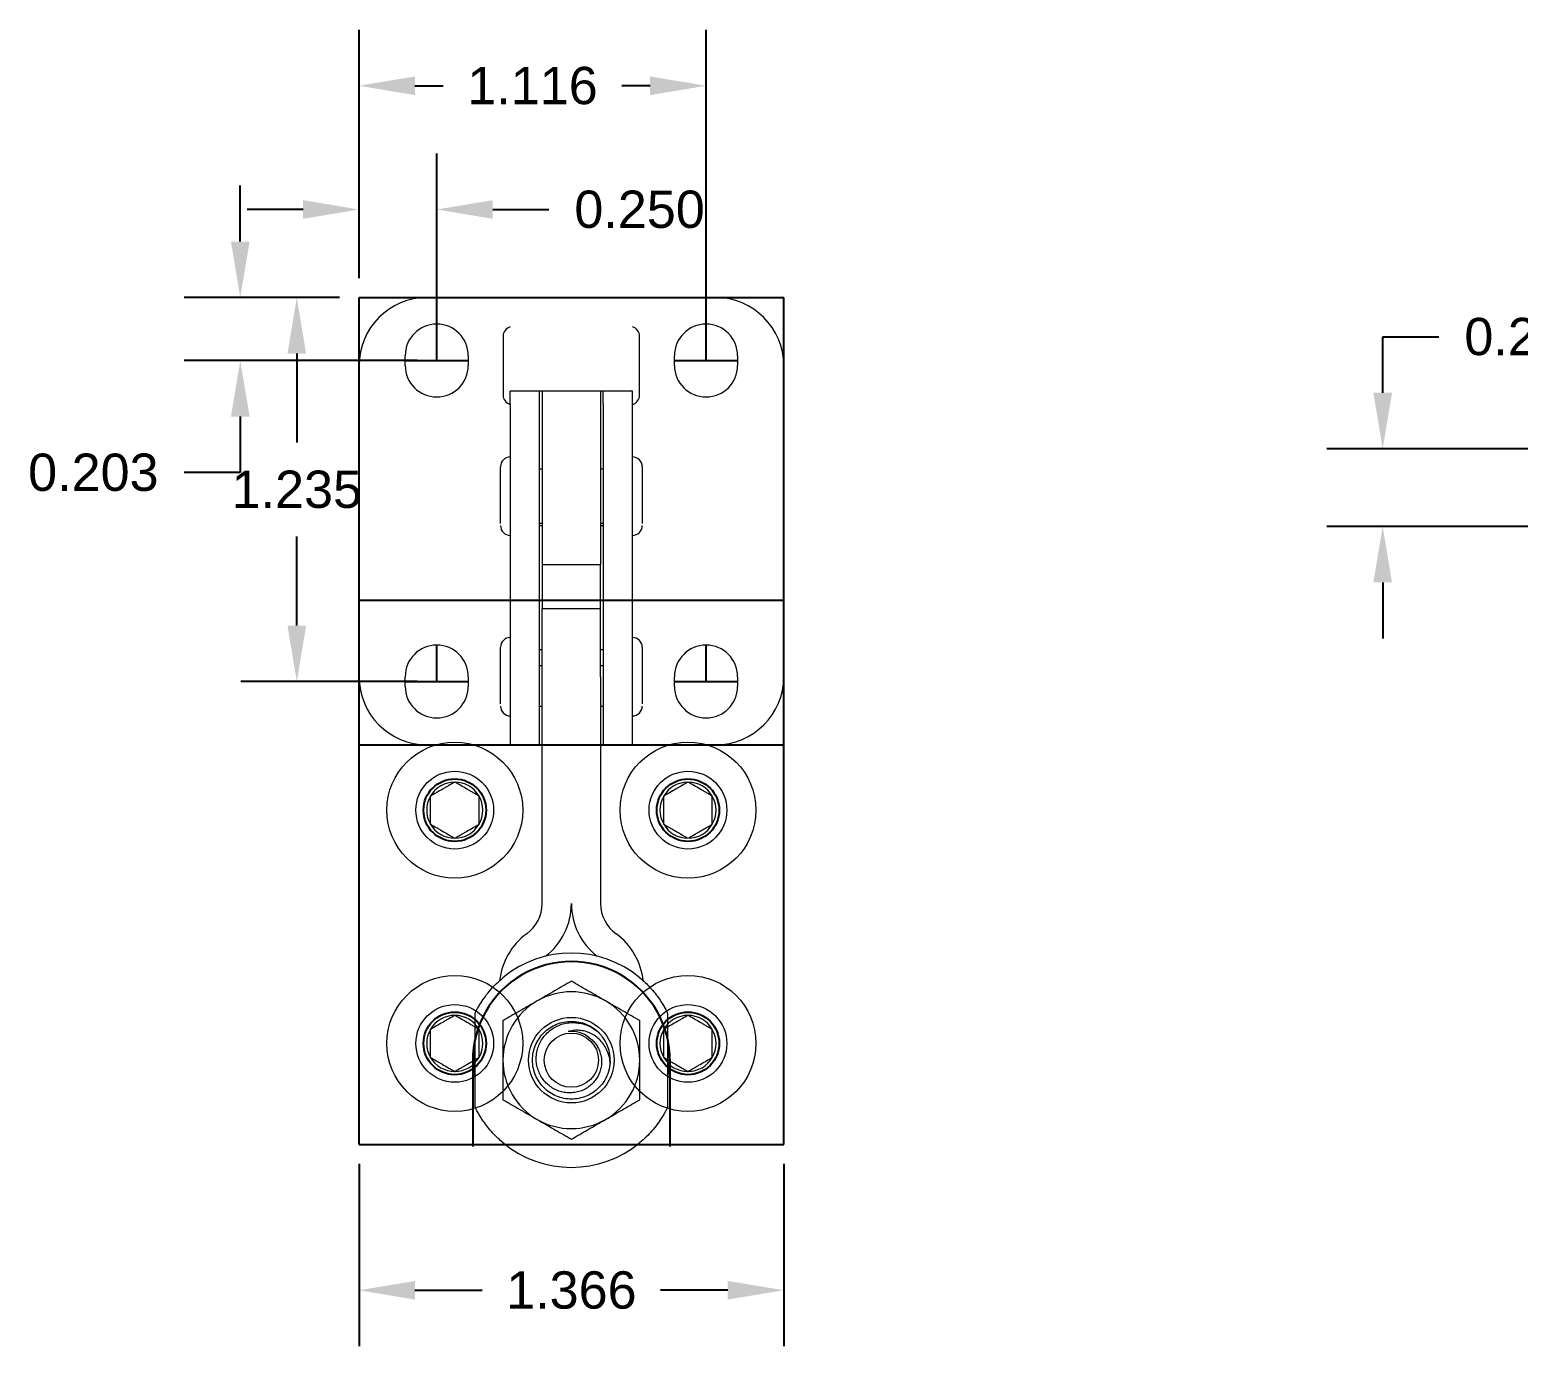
# Model space of a CAD drawing. Header units: inches. Extents: x -1 to 66.5, y -11.9 to 25.2.
# Drawn here: x 41.764 to 46.551, y -5.788 to -1.555 of the extents above; entities that cross this region are included whole.
import ezdxf

# ---------------------------------------------------------------- set-up
doc = ezdxf.new("R2010")
doc.units = ezdxf.units.IN
doc.header["$MEASUREMENT"] = 0
doc.linetypes.add('SLD-Solid', pattern=[0])
for name, color, linetype in [('Clamp', 30, 'Continuous'), ('Fastener', 134, 'Continuous'), ('Panel', 1, 'Continuous'), ('Solenoid', 6, 'Continuous')]:
    doc.layers.add(name, color=color, linetype=linetype)
doc.styles.get("Standard").update_dxf_attribs({"font": 'arial.ttf'})
doc.dimstyles.get("Standard").update_dxf_attribs({"dimtxt": 0.12, "dimasz": 0.18, "dimexe": 0.18, "dimexo": 0.0625, "dimgap": 0.09, "dimtad": 0, "dimtih": 1, "dimtoh": 1, "dimdec": 3, "dimzin": 0, "dimdsep": 46, "dimtxsty": 'Standard', "dimcen": 0.09, "dimadec": 0, "dimazin": 0, "dimtfac": 1, "dimtdec": 3, "dimtofl": 0, "dimtmove": 0, "dimatfit": 3, "dimfxl": 1, "dimtolj": 1, "dimtzin": 0, "dimarcsym": 0})

# ---------------------------------------------------------------- blocks, each defined once
blk = doc.blocks.new('*D76')
at = {"color": 0, "lineweight": -2, "transparency": 16777216}
for p, q in [((46.1151, -2.7221), (46.1151, -2.5421)), ((46.1151, -2.5421), (46.2951, -2.5421)), ((47.0248, -2.9021), (45.9351, -2.9021)), ((47.0248, -3.1521), (45.9351, -3.1521)), ((46.1151, -3.3321), (46.1151, -3.5121))]:
    blk.add_line(p, q, dxfattribs=at)
at = {"color": 0, "transparency": 16777216}
for points in [[(46.0851, -2.7221), (46.1451, -2.7221), (46.1151, -2.9021)], [(46.0851, -3.3321), (46.1451, -3.3321), (46.1151, -3.1521)]]:
    blk.add_solid(points, dxfattribs=at)
at = {"layer": 'Defpoints', "color": 0, "transparency": 16777216}
for p in [(46.1151, -2.9021), (47.0873, -2.9021), (47.0873, -3.1521)]:
    blk.add_point(p, dxfattribs=at)
at = {"color": 0, "transparency": 16777216, "insert": (46.5874, -2.5421), "char_height": 0.12, "attachment_point": 5}
blk.add_mtext('\\A1;0.250', dxfattribs=at)
blk = doc.blocks.new('*D80')
at = {"layer": 'Defpoints', "color": 0, "transparency": 16777216}
for p in [(42.823, -5.1391), (44.189, -5.1391), (44.189, -5.6077)]:
    blk.add_point(p, dxfattribs=at)
at = {"layer": 'Solenoid', "color": 0, "lineweight": -2, "transparency": 16777216}
for p, q in [((42.823, -5.2016), (42.823, -5.7877)), ((44.189, -5.2016), (44.189, -5.7877)), ((43.003, -5.6077), (43.2192, -5.6077)), ((44.009, -5.6077), (43.7928, -5.6077))]:
    blk.add_line(p, q, dxfattribs=at)
at = {"layer": 'Solenoid', "color": 0, "transparency": 16777216}
for points in [[(43.003, -5.5777), (43.003, -5.6377), (42.823, -5.6077)], [(44.009, -5.5777), (44.009, -5.6377), (44.189, -5.6077)]]:
    blk.add_solid(points, dxfattribs=at)
at = {"layer": 'Solenoid', "color": 0, "transparency": 16777216, "insert": (43.506, -5.6077), "char_height": 0.12, "attachment_point": 5}
blk.add_mtext('\\A1;1.366', dxfattribs=at)
blk = doc.blocks.new('*D81')
at = {"layer": 'Defpoints', "color": 0, "transparency": 16777216}
for p in [(42.823, -2.416), (42.4412, -2.6185), (43.073, -2.6185)]:
    blk.add_point(p, dxfattribs=at)
at = {"layer": 'Solenoid', "color": 0, "lineweight": -2, "transparency": 16777216}
for p, q in [((42.4412, -2.236), (42.4412, -2.056)), ((42.7605, -2.416), (42.2612, -2.416)), ((43.0105, -2.6185), (42.2612, -2.6185)), ((42.4412, -2.7985), (42.4412, -2.9785)), ((42.4412, -2.9785), (42.2612, -2.9785))]:
    blk.add_line(p, q, dxfattribs=at)
at = {"layer": 'Solenoid', "color": 0, "transparency": 16777216}
for points in [[(42.4112, -2.236), (42.4712, -2.236), (42.4412, -2.416)], [(42.4112, -2.7985), (42.4712, -2.7985), (42.4412, -2.6185)]]:
    blk.add_solid(points, dxfattribs=at)
at = {"layer": 'Solenoid', "color": 0, "transparency": 16777216, "insert": (41.9687, -2.9785), "char_height": 0.12, "attachment_point": 5}
blk.add_mtext('\\A1;0.203', dxfattribs=at)
blk = doc.blocks.new('*D82')
at = {"layer": 'Defpoints', "color": 0, "transparency": 16777216}
for p in [(43.073, -2.1329), (42.823, -2.416), (43.073, -2.6185)]:
    blk.add_point(p, dxfattribs=at)
at = {"layer": 'Solenoid', "color": 0, "lineweight": -2, "transparency": 16777216}
for p, q in [((42.823, -2.3535), (42.823, -1.9529)), ((43.073, -2.556), (43.073, -1.9529)), ((42.643, -2.1329), (42.463, -2.1329)), ((43.253, -2.1329), (43.433, -2.1329))]:
    blk.add_line(p, q, dxfattribs=at)
at = {"layer": 'Solenoid', "color": 0, "transparency": 16777216}
for points in [[(42.643, -2.1029), (42.643, -2.1629), (42.823, -2.1329)], [(43.253, -2.1029), (43.253, -2.1629), (43.073, -2.1329)]]:
    blk.add_solid(points, dxfattribs=at)
at = {"layer": 'Solenoid', "color": 0, "transparency": 16777216, "insert": (43.7253, -2.1329), "char_height": 0.12, "attachment_point": 5}
blk.add_mtext('\\A1;0.250', dxfattribs=at)
blk = doc.blocks.new('*D83')
at = {"layer": 'Defpoints', "color": 0, "transparency": 16777216}
for p in [(43.939, -1.7351), (42.823, -2.416), (43.939, -2.6185)]:
    blk.add_point(p, dxfattribs=at)
at = {"layer": 'Solenoid', "color": 0, "lineweight": -2, "transparency": 16777216}
for p, q in [((42.823, -2.3535), (42.823, -1.5551)), ((43.939, -2.556), (43.939, -1.5551)), ((43.003, -1.7351), (43.0942, -1.7351)), ((43.759, -1.7351), (43.6678, -1.7351))]:
    blk.add_line(p, q, dxfattribs=at)
at = {"layer": 'Solenoid', "color": 0, "transparency": 16777216}
for points in [[(43.003, -1.7051), (43.003, -1.7651), (42.823, -1.7351)], [(43.759, -1.7051), (43.759, -1.7651), (43.939, -1.7351)]]:
    blk.add_solid(points, dxfattribs=at)
at = {"layer": 'Solenoid', "color": 0, "transparency": 16777216, "insert": (43.381, -1.7351), "char_height": 0.12, "attachment_point": 5}
blk.add_mtext('\\A1;1.116', dxfattribs=at)
blk = doc.blocks.new('*D84')
at = {"layer": 'Defpoints', "color": 0, "transparency": 16777216}
for p in [(42.823, -2.416), (42.623, -3.6505), (43.073, -3.6505)]:
    blk.add_point(p, dxfattribs=at)
at = {"layer": 'Solenoid', "color": 0, "lineweight": -2, "transparency": 16777216}
for p, q in [((42.7605, -2.416), (42.443, -2.416)), ((42.623, -2.596), (42.623, -2.8819)), ((42.623, -3.4705), (42.623, -3.1845)), ((43.0105, -3.6505), (42.443, -3.6505))]:
    blk.add_line(p, q, dxfattribs=at)
at = {"layer": 'Solenoid', "color": 0, "transparency": 16777216}
for points in [[(42.593, -2.596), (42.653, -2.596), (42.623, -2.416)], [(42.593, -3.4705), (42.653, -3.4705), (42.623, -3.6505)]]:
    blk.add_solid(points, dxfattribs=at)
at = {"layer": 'Solenoid', "color": 0, "transparency": 16777216, "insert": (42.623, -3.0332), "char_height": 0.12, "attachment_point": 5}
blk.add_mtext('\\A1;1.235', dxfattribs=at)

msp = doc.modelspace()

# ---------------------------------------------------------------- linework, layer by layer
at = {"layer": 'Clamp', "linetype": 'Continuous', "lineweight": 0}
for p, q in [((43.287, -2.416), (43.042, -2.416)), ((43.287, -2.416), (43.3095, -2.416)), ((43.7025, -2.416), (43.725, -2.416)), ((43.97, -2.416), (43.725, -2.416)), ((42.9715, -2.634), (42.9715, -2.603)), ((43.1745, -2.603), (43.1745, -2.634)), ((43.8375, -2.634), (43.8375, -2.603)), ((44.0405, -2.603), (44.0405, -2.634)), ((42.823, -2.635), (42.823, -3.635)), ((44.189, -3.635), (44.189, -2.635)), ((43.7025, -2.7169), (43.3095, -2.7169)), ((43.3095, -2.7566), (43.3095, -2.7169)), ((43.4035, -2.7566), (43.4035, -2.7169)), ((43.412, -2.7169), (43.412, -2.9356)), ((43.6, -2.7169), (43.6, -2.9356)), ((43.6085, -2.7566), (43.6085, -2.7169)), ((43.7025, -2.7566), (43.7025, -2.7169)), ((43.3095, -2.7566), (43.3095, -3.6024)), ((43.4035, -3.6024), (43.4035, -2.7566)), ((43.6085, -2.7566), (43.6085, -3.6024)), ((43.7025, -3.6024), (43.7025, -2.7566)), ((43.4035, -2.9669), (43.412, -2.9669)), ((43.412, -2.9356), (43.412, -3.2746)), ((43.6, -2.9356), (43.6, -3.2746)), ((43.6, -2.9669), (43.6085, -2.9669)), ((43.412, -3.1424), (43.4035, -3.1424)), ((43.4035, -3.1491), (43.412, -3.1491)), ((43.6085, -3.1424), (43.6, -3.1424)), ((43.6, -3.1491), (43.6085, -3.1491)), ((43.412, -3.2746), (43.6, -3.2746)), ((43.412, -3.2746), (43.412, -3.3327)), ((43.6, -3.3327), (43.6, -3.2746)), ((43.412, -3.3327), (43.412, -3.416)), ((43.6, -3.416), (43.6, -3.3327)), ((43.412, -3.416), (43.6, -3.416)), ((43.412, -3.635), (43.412, -3.416)), ((43.6, -3.635), (43.6, -3.416)), ((43.4035, -3.5472), (43.412, -3.5472)), ((43.6, -3.5472), (43.6085, -3.5472)), ((42.9715, -3.666), (42.9715, -3.635)), ((43.1745, -3.635), (43.1745, -3.666)), ((43.3095, -3.6024), (43.3095, -3.855)), ((43.412, -3.5999), (43.4035, -3.5999)), ((43.4035, -3.855), (43.4035, -3.6024)), ((43.412, -4.3645), (43.412, -3.635)), ((43.6085, -3.5999), (43.6, -3.5999)), ((43.6, -3.635), (43.6, -4.3645)), ((43.6085, -3.6024), (43.6085, -3.855)), ((43.7025, -3.855), (43.7025, -3.6024)), ((43.8375, -3.666), (43.8375, -3.635)), ((44.0405, -3.635), (44.0405, -3.666)), ((43.4035, -3.7295), (43.412, -3.7295)), ((43.6, -3.7295), (43.6085, -3.7295)), ((43.287, -3.854), (43.042, -3.854)), ((43.3095, -3.854), (43.287, -3.854)), ((43.3095, -3.855), (43.4035, -3.855)), ((43.412, -3.854), (43.4035, -3.854)), ((43.6085, -3.854), (43.6, -3.854)), ((43.6085, -3.855), (43.7025, -3.855)), ((43.725, -3.854), (43.7025, -3.854)), ((43.97, -3.854), (43.725, -3.854)), ((43.196, -4.7178), (43.196, -5.0183)), ((43.816, -5.0183), (43.816, -4.7178)), ((43.6307, -4.8714), (43.6298, -4.88)), ((43.5969, -4.9534), (43.5985, -4.9521)), ((43.4675, -4.9864), (43.4671, -4.9868)), ((43.5449, -4.9868), (43.5445, -4.9864))]:
    msp.add_line(p, q, dxfattribs=at)
at = {"layer": 'Clamp'}
for p, q in [((43.189, -4.8652), (43.189, -5.145)), ((43.823, -4.8652), (43.823, -5.145))]:
    msp.add_line(p, q, dxfattribs=at)
at = {"layer": 'Clamp', "linetype": 'Continuous', "lineweight": 0, "flags": 128}
msp.add_lwpolyline([(43.6309, -4.8739), (43.6298, -4.885), (43.6296, -4.8866)], dxfattribs=at)
at = {"layer": 'Clamp', "linetype": 'Continuous', "lineweight": 0}
for radius in [0.1375, 0.0871, 0.0871]:
    msp.add_circle((43.506, -4.868), radius, dxfattribs=at)
for centre, radius, start, end in [((43.042, -2.635), 0.219, 90, 180), ((43.97, -2.635), 0.219, 0, 90), ((43.073, -2.603), 0.1015, 0, 180), ((43.318, -2.5405), 0.0315, 105.6568, 180), ((43.694, -2.5405), 0.0315, 0, 74.3432), ((43.939, -2.603), 0.1015, 0, 180), ((43.073, -2.634), 0.1015, 180, 0), ((43.939, -2.634), 0.1015, 180, 0), ((43.318, -2.7295), 0.0315, 180, 254.3432), ((43.694, -2.7295), 0.0315, 285.6568, 0), ((43.3095, -2.9601), 0.0315, 90, 180), ((43.7025, -2.9601), 0.0315, 0, 90), ((43.3095, -3.1491), 0.0315, 180, 270), ((43.7025, -3.1491), 0.0315, 270, 0), ((43.073, -3.635), 0.1015, 0, 180), ((43.3095, -3.5405), 0.0315, 90, 180), ((43.7025, -3.5405), 0.0315, 0, 90), ((43.939, -3.635), 0.1015, 0, 180), ((43.042, -3.635), 0.219, 180, 270), ((43.97, -3.635), 0.219, 270, 0), ((43.073, -3.666), 0.1015, 180, 0), ((43.939, -3.666), 0.1015, 180, 0), ((43.3095, -3.7295), 0.0315, 180, 270), ((43.7025, -3.7295), 0.0315, 270, 0), ((43.292, -4.3645), 0.12, 305.9321, 0), ((43.292, -4.3645), 0.214, 307.7843, 0), ((43.72, -4.3645), 0.214, 180, 232.2157), ((43.72, -4.3645), 0.12, 180, 234.0679), ((43.488, -4.635), 0.214, 125.9321, 173.9571), ((43.524, -4.635), 0.214, 6.0627, 54.0679), ((43.506, -4.868), 0.3445, 50.3104, 129.6896), ((43.506, -4.868), 0.22, 120, 180), ((43.506, -4.868), 0.22, 60, 120), ((43.506, -4.868), 0.22, 0, 60), ((43.506, -4.868), 0.0925, 51.4009, 96.4519), ((43.506, -4.868), 0.125, 357.3271, 42.7445), ((43.506, -4.868), 0.315, 169.7778, 180), ((43.506, -4.868), 0.315, 349.7778, 10.2222), ((43.506, -4.868), 0.315, 180, 190.2222), ((43.506, -4.868), 0.22, 180, 240), ((43.506, -4.868), 0.22, 300, 0), ((43.506, -4.868), 0.22, 240, 300), ((43.506, -4.868), 0.3445, 230.3104, 309.6896)]:
    msp.add_arc(centre, radius, start, end, dxfattribs=at)
at = {"layer": 'Clamp'}
msp.add_arc((43.506, -4.868), 0.317, 359.4871, 180.5129, dxfattribs=at)
at = {"layer": 'Clamp', "linetype": 'Continuous', "lineweight": 0}
for points, knots in [([(43.2865, -2.5405), (43.2865, -2.5405), (43.2865, -2.5828), (43.2865, -2.6871), (43.2865, -2.7295), (43.2865, -2.7295)], [0, 0, 0, 0, 0.5, 0.5, 1, 1, 1, 1]), ([(43.7255, -2.7295), (43.7255, -2.7295), (43.7255, -2.6871), (43.7255, -2.5828), (43.7255, -2.5405), (43.7255, -2.5405)], [0, 0, 0, 0, 0.5, 0.5, 1, 1, 1, 1]), ([(43.278, -3.1424), (43.278, -3.1342), (43.278, -3.1192), (43.278, -3.0806), (43.278, -3.0582), (43.278, -3.015), (43.278, -2.9956), (43.278, -2.9677), (43.278, -2.9601), (43.278, -2.9601)], [0, 0, 0, 0, 0.25, 0.25, 0.5, 0.5, 0.75, 0.75, 1, 1, 1, 1]), ([(43.734, -2.9601), (43.734, -2.9601), (43.734, -2.9677), (43.734, -2.9956), (43.734, -3.015), (43.734, -3.0582), (43.734, -3.0806), (43.734, -3.1192), (43.734, -3.1342), (43.734, -3.1424)], [0, 0, 0, 0, 0.25, 0.25, 0.5, 0.5, 0.75, 0.75, 1, 1, 1, 1]), ([(43.278, -3.7227), (43.278, -3.7146), (43.278, -3.6995), (43.278, -3.6609), (43.278, -3.6385), (43.278, -3.5954), (43.278, -3.5759), (43.278, -3.548), (43.278, -3.5404), (43.278, -3.5405)], [0, 0, 0, 0, 0.25, 0.25, 0.5, 0.5, 0.75, 0.75, 1, 1, 1, 1]), ([(43.734, -3.5405), (43.734, -3.5404), (43.734, -3.548), (43.734, -3.5759), (43.734, -3.5954), (43.734, -3.6385), (43.734, -3.6609), (43.734, -3.6995), (43.734, -3.7146), (43.734, -3.7227)], [0, 0, 0, 0, 0.25, 0.25, 0.5, 0.5, 0.75, 0.75, 1, 1, 1, 1]), ([(43.196, -4.7178), (43.1963, -4.7173), (43.1968, -4.716), (43.2012, -4.7073), (43.2073, -4.6963), (43.2162, -4.6815), (43.2289, -4.6628), (43.2461, -4.6414), (43.2652, -4.6211), (43.2791, -4.609), (43.286, -4.6029)], [0, 0, 0, 0, 0.080226, 0.185456, 0.279715, 0.374206, 0.537738, 0.701359, 0.85078, 1, 1, 1, 1]), ([(43.506, -4.614), (43.4971, -4.6191), (43.4793, -4.6294), (43.452, -4.6452), (43.4242, -4.6612), (43.4054, -4.6721), (43.396, -4.6775)], [0, 0, 0, 0, 0.247269, 0.495363, 0.746874, 1, 1, 1, 1]), ([(43.616, -4.6775), (43.6134, -4.676), (43.6022, -4.6696), (43.5825, -4.6582), (43.5568, -4.6434), (43.5313, -4.6286), (43.5144, -4.6189), (43.506, -4.614)], [0, 0, 0, 0, 0.070035, 0.299797, 0.530821, 0.76502, 1, 1, 1, 1]), ([(43.726, -4.6029), (43.7318, -4.6079), (43.7433, -4.6179), (43.7598, -4.6347), (43.7754, -4.6529), (43.7884, -4.6704), (43.7985, -4.6858), (43.8065, -4.6994), (43.8125, -4.7106), (43.8156, -4.717), (43.8159, -4.7176), (43.816, -4.7178)], [0, 0, 0, 0, 0.123246, 0.246594, 0.389151, 0.531727, 0.636222, 0.740584, 0.860336, 0.947571, 1, 1, 1, 1]), ([(43.396, -4.6775), (43.3934, -4.679), (43.3822, -4.6855), (43.3625, -4.6968), (43.3368, -4.7117), (43.3113, -4.7264), (43.2944, -4.7361), (43.286, -4.741)], [0, 0, 0, 0, 0.070035, 0.299797, 0.530821, 0.76502, 1, 1, 1, 1]), ([(43.726, -4.741), (43.7171, -4.7359), (43.6993, -4.7256), (43.672, -4.7099), (43.6442, -4.6938), (43.6254, -4.6829), (43.616, -4.6775)], [0, 0, 0, 0, 0.247269, 0.495363, 0.746874, 1, 1, 1, 1]), ([(43.286, -4.741), (43.286, -4.7495), (43.286, -4.7743), (43.286, -4.8082), (43.286, -4.8422), (43.286, -4.8594), (43.286, -4.868)], [0, 0, 0, 0, 0.20488, 0.599678, 0.799417, 1, 1, 1, 1]), ([(43.6309, -4.8739), (43.6296, -4.8842), (43.6272, -4.9046), (43.6143, -4.9328), (43.5968, -4.9555), (43.576, -4.9726), (43.5539, -4.9844), (43.5302, -4.9915), (43.506, -4.9938), (43.4818, -4.9915), (43.4581, -4.9844), (43.436, -4.9726), (43.4168, -4.9567), (43.4014, -4.9378), (43.3899, -4.9164), (43.3827, -4.8929), (43.3802, -4.868), (43.3827, -4.8432), (43.3899, -4.8197), (43.4014, -4.7983), (43.4168, -4.7793), (43.436, -4.7635), (43.4581, -4.7517), (43.4818, -4.7446), (43.506, -4.7423), (43.5302, -4.7446), (43.554, -4.7516), (43.5758, -4.7637), (43.5901, -4.7742), (43.5958, -4.7812), (43.5963, -4.7818)], [0, 0, 0, 0, 0.0456705, 0.0897071, 0.1340027, 0.1704346, 0.2071119, 0.2433015, 0.2783272, 0.3133528, 0.3495425, 0.3862198, 0.4226516, 0.4581338, 0.4928334, 0.5287051, 0.5653002, 0.6018953, 0.6377671, 0.6724667, 0.7079488, 0.7443807, 0.781058, 0.8172476, 0.8522733, 0.8872989, 0.9234886, 0.9601659, 0.9965977, 1, 1, 1, 1]), ([(43.5637, -4.7957), (43.5677, -4.7989), (43.5759, -4.8052), (43.5857, -4.8172), (43.5937, -4.8306), (43.5994, -4.8452), (43.6028, -4.8609), (43.6035, -4.8772), (43.6015, -4.8935), (43.5968, -4.9091), (43.5894, -4.9239), (43.5798, -4.9373), (43.5678, -4.9493), (43.554, -4.9592), (43.5384, -4.9667), (43.5218, -4.9715), (43.5046, -4.9735), (43.4872, -4.9726), (43.4699, -4.9689), (43.4533, -4.9623), (43.4378, -4.9529), (43.4241, -4.9411), (43.4124, -4.9269), (43.4034, -4.9111), (43.3968, -4.8938), (43.3932, -4.8755), (43.3926, -4.8566), (43.3953, -4.8377), (43.4011, -4.8194), (43.4098, -4.8025), (43.4214, -4.787), (43.4353, -4.7735), (43.4516, -4.7622), (43.4697, -4.7538), (43.4891, -4.7485), (43.5089, -4.7466), (43.529, -4.748), (43.5487, -4.7526), (43.5678, -4.7605), (43.5844, -4.7708), (43.5937, -4.7794), (43.5978, -4.7832)], [0, 0, 0, 0, 0.021792, 0.044215, 0.066002, 0.088361, 0.111233, 0.134758, 0.1578, 0.181511, 0.204552, 0.228215, 0.252123, 0.276703, 0.300997, 0.325995, 0.350289, 0.375255, 0.400209, 0.425851, 0.451396, 0.477682, 0.503227, 0.529497, 0.555503, 0.582217, 0.609014, 0.636588, 0.663385, 0.690953, 0.718019, 0.745813, 0.773861, 0.802723, 0.830771, 0.859632, 0.887765, 0.916647, 0.945947, 0.976097, 1, 1, 1, 1]), ([(43.6309, -4.8739), (43.6298, -4.8671), (43.6276, -4.8533), (43.6199, -4.8338), (43.6092, -4.8156), (43.5958, -4.7999), (43.5797, -4.7874), (43.5628, -4.7788), (43.545, -4.7735), (43.5281, -4.7715), (43.5113, -4.7721), (43.5009, -4.7748), (43.4956, -4.7761)], [0, 0, 0, 0, 0.107925, 0.218981, 0.326905, 0.43817, 0.540023, 0.645604, 0.736847, 0.830738, 0.914289, 1, 1, 1, 1]), ([(43.726, -4.868), (43.726, -4.8511), (43.726, -4.8169), (43.726, -4.7746), (43.726, -4.7495), (43.726, -4.741)], [0, 0, 0, 0, 0.394523, 0.795077, 1, 1, 1, 1]), ([(43.286, -4.868), (43.286, -4.8778), (43.286, -4.9041), (43.286, -4.9468), (43.286, -4.9789), (43.286, -4.995)], [0, 0, 0, 0, 0.227076, 0.611316, 1, 1, 1, 1]), ([(43.726, -4.995), (43.726, -4.9791), (43.726, -4.9469), (43.726, -4.9042), (43.726, -4.8778), (43.726, -4.868)], [0, 0, 0, 0, 0.3845964, 0.7729234, 1, 1, 1, 1]), ([(43.286, -5.1331), (43.2803, -5.1282), (43.2688, -5.1183), (43.2523, -5.1015), (43.2366, -5.0832), (43.2237, -5.0658), (43.2136, -5.0503), (43.207, -5.0392), (43.2023, -5.0307), (43.1988, -5.024), (43.1964, -5.0191), (43.1961, -5.0185), (43.196, -5.0183)], [0, 0, 0, 0, 0.121921, 0.24654, 0.387625, 0.531601, 0.635216, 0.740398, 0.799933, 0.860369, 0.947583, 1, 1, 1, 1]), ([(43.286, -4.995), (43.2949, -5.0002), (43.3127, -5.0104), (43.34, -5.0262), (43.3678, -5.0423), (43.3866, -5.0531), (43.396, -5.0586)], [0, 0, 0, 0, 0.247269, 0.495363, 0.746874, 1, 1, 1, 1]), ([(43.616, -5.0586), (43.6186, -5.057), (43.6298, -5.0506), (43.6495, -5.0392), (43.6752, -5.0244), (43.7007, -5.0096), (43.7176, -4.9999), (43.726, -4.995)], [0, 0, 0, 0, 0.070035, 0.299797, 0.530821, 0.76502, 1, 1, 1, 1]), ([(43.816, -5.0183), (43.8158, -5.0188), (43.8154, -5.0196), (43.813, -5.0243), (43.8098, -5.0305), (43.8047, -5.0398), (43.7959, -5.0544), (43.7832, -5.0732), (43.7661, -5.0945), (43.747, -5.1149), (43.7331, -5.127), (43.726, -5.1331)], [0, 0, 0, 0, 0.0802019, 0.1322421, 0.1857291, 0.2789298, 0.3744088, 0.5356536, 0.7014444, 0.848623, 1, 1, 1, 1]), ([(43.396, -5.0586), (43.3986, -5.0601), (43.4098, -5.0665), (43.4295, -5.0779), (43.4552, -5.0927), (43.4807, -5.1075), (43.4976, -5.1172), (43.506, -5.1221)], [0, 0, 0, 0, 0.070035, 0.299797, 0.530821, 0.76502, 1, 1, 1, 1]), ([(43.506, -5.1221), (43.5149, -5.1169), (43.5327, -5.1067), (43.56, -5.0909), (43.5878, -5.0748), (43.6066, -5.064), (43.616, -5.0586)], [0, 0, 0, 0, 0.247269, 0.495363, 0.746874, 1, 1, 1, 1])]:
    msp.add_open_spline(points, degree=3, knots=knots, dxfattribs=at)
at = {"layer": 'Fastener', "color": 5}
for p, q in [((42.823, -5.1391), (42.823, -3.389)), ((44.189, -5.1391), (44.189, -3.389))]:
    msp.add_line(p, q, dxfattribs=at)
at = {"layer": 'Fastener', "linetype": 'SLD-Solid', "lineweight": 15}
for centre, radius in [((43.131, -4.0641), 0.2185), ((43.881, -4.0641), 0.2185), ((43.131, -4.0641), 0.125), ((43.881, -4.0641), 0.125), ((43.131, -4.8141), 0.2185), ((43.881, -4.8141), 0.2185), ((43.131, -4.8141), 0.125), ((43.881, -4.8141), 0.125)]:
    msp.add_circle(centre, radius, dxfattribs=at)
for centre, start, end in [((43.131, -4.0641), 150, 210), ((43.131, -4.0641), 90, 150), ((43.131, -4.0641), 30, 90), ((43.131, -4.0641), 330, 30), ((43.881, -4.0641), 150, 210), ((43.881, -4.0641), 90, 150), ((43.881, -4.0641), 30, 90), ((43.881, -4.0641), 330, 30), ((43.131, -4.0641), 210, 270), ((43.131, -4.0641), 270, 330), ((43.881, -4.0641), 210, 270), ((43.881, -4.0641), 270, 330), ((43.131, -4.8141), 90, 150), ((43.131, -4.8141), 30, 90), ((43.881, -4.8141), 90, 150), ((43.881, -4.8141), 30, 90), ((43.131, -4.8141), 150, 210), ((43.131, -4.8141), 330, 30), ((43.881, -4.8141), 150, 210), ((43.881, -4.8141), 330, 30), ((43.131, -4.8141), 210, 270), ((43.131, -4.8141), 270, 330), ((43.881, -4.8141), 210, 270), ((43.881, -4.8141), 270, 330)]:
    msp.add_arc(centre, 0.0902, start, end, dxfattribs=at)
for points, knots in [([(43.131, -3.9739), (43.1249, -3.9774), (43.1187, -3.981), (43.109, -3.9866), (43.1057, -3.9885), (43.099, -3.9924), (43.0955, -3.9944), (43.0853, -4.0003), (43.0786, -4.0042), (43.0653, -4.0118), (43.059, -4.0154), (43.0529, -4.019)], [0, 0, 0, 0, 0.25, 0.25, 0.375, 0.375, 0.5, 0.5, 0.75, 0.75, 1, 1, 1, 1]), ([(43.0529, -4.1092), (43.0529, -4.1022), (43.0529, -4.0948), (43.0529, -4.0798), (43.0529, -4.072), (43.0529, -4.0561), (43.0529, -4.0484), (43.0529, -4.0333), (43.0529, -4.026), (43.0529, -4.019)], [0, 0, 0, 0, 0.25, 0.25, 0.5, 0.5, 0.75, 0.75, 1, 1, 1, 1]), ([(43.2091, -4.019), (43.203, -4.0155), (43.1968, -4.0119), (43.1871, -4.0063), (43.1838, -4.0044), (43.1771, -4.0005), (43.1736, -3.9985), (43.1634, -3.9926), (43.1567, -3.9887), (43.1435, -3.9811), (43.1371, -3.9774), (43.131, -3.9739)], [0, 0, 0, 0, 0.25, 0.25, 0.375, 0.375, 0.5, 0.5, 0.75, 0.75, 1, 1, 1, 1]), ([(43.2091, -4.1092), (43.2091, -4.1022), (43.2091, -4.0948), (43.2091, -4.0798), (43.2091, -4.072), (43.2091, -4.0561), (43.2091, -4.0484), (43.2091, -4.0333), (43.2091, -4.026), (43.2091, -4.019)], [0, 0, 0, 0, 0.25, 0.25, 0.5, 0.5, 0.75, 0.75, 1, 1, 1, 1]), ([(43.881, -3.9739), (43.8749, -3.9774), (43.8687, -3.981), (43.859, -3.9866), (43.8557, -3.9885), (43.849, -3.9924), (43.8455, -3.9944), (43.8353, -4.0003), (43.8286, -4.0042), (43.8153, -4.0118), (43.809, -4.0154), (43.8029, -4.019)], [0, 0, 0, 0, 0.25, 0.25, 0.375, 0.375, 0.5, 0.5, 0.75, 0.75, 1, 1, 1, 1]), ([(43.8029, -4.1092), (43.8029, -4.1022), (43.8029, -4.0948), (43.8029, -4.0798), (43.8029, -4.072), (43.8029, -4.0561), (43.8029, -4.0484), (43.8029, -4.0333), (43.8029, -4.026), (43.8029, -4.019)], [0, 0, 0, 0, 0.25, 0.25, 0.5, 0.5, 0.75, 0.75, 1, 1, 1, 1]), ([(43.9591, -4.019), (43.953, -4.0155), (43.9468, -4.0119), (43.9371, -4.0063), (43.9338, -4.0044), (43.9271, -4.0005), (43.9236, -3.9985), (43.9134, -3.9926), (43.9067, -3.9887), (43.8935, -3.9811), (43.8871, -3.9774), (43.881, -3.9739)], [0, 0, 0, 0, 0.25, 0.25, 0.375, 0.375, 0.5, 0.5, 0.75, 0.75, 1, 1, 1, 1]), ([(43.9591, -4.1092), (43.9591, -4.1022), (43.9591, -4.0948), (43.9591, -4.0798), (43.9591, -4.072), (43.9591, -4.0561), (43.9591, -4.0484), (43.9591, -4.0333), (43.9591, -4.026), (43.9591, -4.019)], [0, 0, 0, 0, 0.25, 0.25, 0.5, 0.5, 0.75, 0.75, 1, 1, 1, 1]), ([(43.0529, -4.1092), (43.059, -4.1127), (43.0652, -4.1163), (43.0749, -4.1219), (43.0782, -4.1238), (43.0849, -4.1277), (43.0884, -4.1297), (43.0986, -4.1356), (43.1053, -4.1395), (43.1185, -4.1471), (43.1249, -4.1508), (43.131, -4.1543)], [0, 0, 0, 0, 0.25, 0.25, 0.375, 0.375, 0.5, 0.5, 0.75, 0.75, 1, 1, 1, 1]), ([(43.131, -4.1543), (43.1371, -4.1508), (43.1433, -4.1472), (43.153, -4.1416), (43.1563, -4.1397), (43.1631, -4.1358), (43.1665, -4.1338), (43.1767, -4.1279), (43.1834, -4.124), (43.1967, -4.1164), (43.203, -4.1127), (43.2091, -4.1092)], [0, 0, 0, 0, 0.25, 0.25, 0.375, 0.375, 0.5, 0.5, 0.75, 0.75, 1, 1, 1, 1]), ([(43.8029, -4.1092), (43.809, -4.1127), (43.8152, -4.1163), (43.8249, -4.1219), (43.8282, -4.1238), (43.8349, -4.1277), (43.8384, -4.1297), (43.8486, -4.1356), (43.8553, -4.1395), (43.8685, -4.1471), (43.8749, -4.1508), (43.881, -4.1543)], [0, 0, 0, 0, 0.25, 0.25, 0.375, 0.375, 0.5, 0.5, 0.75, 0.75, 1, 1, 1, 1]), ([(43.881, -4.1543), (43.8871, -4.1508), (43.8933, -4.1472), (43.903, -4.1416), (43.9063, -4.1397), (43.9131, -4.1358), (43.9165, -4.1338), (43.9267, -4.1279), (43.9334, -4.124), (43.9467, -4.1164), (43.953, -4.1127), (43.9591, -4.1092)], [0, 0, 0, 0, 0.25, 0.25, 0.375, 0.375, 0.5, 0.5, 0.75, 0.75, 1, 1, 1, 1]), ([(43.131, -4.7239), (43.1249, -4.7274), (43.1187, -4.731), (43.109, -4.7366), (43.1057, -4.7385), (43.099, -4.7424), (43.0955, -4.7444), (43.0853, -4.7503), (43.0786, -4.7542), (43.0653, -4.7618), (43.059, -4.7654), (43.0529, -4.769)], [0, 0, 0, 0, 0.25, 0.25, 0.375, 0.375, 0.5, 0.5, 0.75, 0.75, 1, 1, 1, 1]), ([(43.2091, -4.769), (43.203, -4.7655), (43.1968, -4.7619), (43.1871, -4.7563), (43.1838, -4.7544), (43.1771, -4.7505), (43.1736, -4.7485), (43.1634, -4.7426), (43.1567, -4.7387), (43.1435, -4.7311), (43.1371, -4.7274), (43.131, -4.7239)], [0, 0, 0, 0, 0.25, 0.25, 0.375, 0.375, 0.5, 0.5, 0.75, 0.75, 1, 1, 1, 1]), ([(43.881, -4.7239), (43.8749, -4.7274), (43.8687, -4.731), (43.859, -4.7366), (43.8557, -4.7385), (43.849, -4.7424), (43.8455, -4.7444), (43.8353, -4.7503), (43.8286, -4.7542), (43.8153, -4.7618), (43.809, -4.7654), (43.8029, -4.769)], [0, 0, 0, 0, 0.25, 0.25, 0.375, 0.375, 0.5, 0.5, 0.75, 0.75, 1, 1, 1, 1]), ([(43.9591, -4.769), (43.953, -4.7655), (43.9468, -4.7619), (43.9371, -4.7563), (43.9338, -4.7544), (43.9271, -4.7505), (43.9236, -4.7485), (43.9134, -4.7426), (43.9067, -4.7387), (43.8935, -4.7311), (43.8871, -4.7274), (43.881, -4.7239)], [0, 0, 0, 0, 0.25, 0.25, 0.375, 0.375, 0.5, 0.5, 0.75, 0.75, 1, 1, 1, 1]), ([(43.0529, -4.8592), (43.0529, -4.8522), (43.0529, -4.8448), (43.0529, -4.8298), (43.0529, -4.822), (43.0529, -4.8061), (43.0529, -4.7984), (43.0529, -4.7833), (43.0529, -4.776), (43.0529, -4.769)], [0, 0, 0, 0, 0.25, 0.25, 0.5, 0.5, 0.75, 0.75, 1, 1, 1, 1]), ([(43.2091, -4.8592), (43.2091, -4.8522), (43.2091, -4.8448), (43.2091, -4.8298), (43.2091, -4.822), (43.2091, -4.8061), (43.2091, -4.7984), (43.2091, -4.7833), (43.2091, -4.776), (43.2091, -4.769)], [0, 0, 0, 0, 0.25, 0.25, 0.5, 0.5, 0.75, 0.75, 1, 1, 1, 1]), ([(43.8029, -4.8592), (43.8029, -4.8522), (43.8029, -4.8448), (43.8029, -4.8298), (43.8029, -4.822), (43.8029, -4.8061), (43.8029, -4.7984), (43.8029, -4.7833), (43.8029, -4.776), (43.8029, -4.769)], [0, 0, 0, 0, 0.25, 0.25, 0.5, 0.5, 0.75, 0.75, 1, 1, 1, 1]), ([(43.9591, -4.8592), (43.9591, -4.8522), (43.9591, -4.8448), (43.9591, -4.8298), (43.9591, -4.822), (43.9591, -4.8061), (43.9591, -4.7984), (43.9591, -4.7833), (43.9591, -4.776), (43.9591, -4.769)], [0, 0, 0, 0, 0.25, 0.25, 0.5, 0.5, 0.75, 0.75, 1, 1, 1, 1]), ([(43.0529, -4.8592), (43.059, -4.8627), (43.0652, -4.8663), (43.0749, -4.8719), (43.0782, -4.8738), (43.0849, -4.8777), (43.0884, -4.8797), (43.0986, -4.8856), (43.1053, -4.8895), (43.1185, -4.8971), (43.1249, -4.9008), (43.131, -4.9043)], [0, 0, 0, 0, 0.25, 0.25, 0.375, 0.375, 0.5, 0.5, 0.75, 0.75, 1, 1, 1, 1]), ([(43.131, -4.9043), (43.1371, -4.9008), (43.1433, -4.8972), (43.153, -4.8916), (43.1563, -4.8897), (43.1631, -4.8858), (43.1665, -4.8838), (43.1767, -4.8779), (43.1834, -4.874), (43.1967, -4.8664), (43.203, -4.8627), (43.2091, -4.8592)], [0, 0, 0, 0, 0.25, 0.25, 0.375, 0.375, 0.5, 0.5, 0.75, 0.75, 1, 1, 1, 1]), ([(43.8029, -4.8592), (43.809, -4.8627), (43.8152, -4.8663), (43.8249, -4.8719), (43.8282, -4.8738), (43.8349, -4.8777), (43.8384, -4.8797), (43.8486, -4.8856), (43.8553, -4.8895), (43.8685, -4.8971), (43.8749, -4.9008), (43.881, -4.9043)], [0, 0, 0, 0, 0.25, 0.25, 0.375, 0.375, 0.5, 0.5, 0.75, 0.75, 1, 1, 1, 1]), ([(43.881, -4.9043), (43.8871, -4.9008), (43.8933, -4.8972), (43.903, -4.8916), (43.9063, -4.8897), (43.9131, -4.8858), (43.9165, -4.8838), (43.9267, -4.8779), (43.9334, -4.874), (43.9467, -4.8664), (43.953, -4.8627), (43.9591, -4.8592)], [0, 0, 0, 0, 0.25, 0.25, 0.375, 0.375, 0.5, 0.5, 0.75, 0.75, 1, 1, 1, 1])]:
    msp.add_open_spline(points, degree=3, knots=knots, dxfattribs=at)
at = {"layer": 'Panel', "color": 5}
for p, q in [((42.823, -2.416), (44.189, -2.416)), ((42.823, -3.389), (44.189, -3.389)), ((42.823, -3.8539), (44.189, -3.8539)), ((42.823, -5.1391), (44.189, -5.1391))]:
    msp.add_line(p, q, dxfattribs=at)
at = {"layer": 'Panel'}
for centre in [(43.131, -4.0641), (43.881, -4.0641), (43.131, -4.8141), (43.881, -4.8141)]:
    msp.add_circle(centre, 0.1005, dxfattribs=at)
at = {"layer": 'Solenoid', "color": 5}
for p, q in [((42.823, -3.8539), (42.823, -2.416)), ((44.189, -3.8539), (44.189, -2.416))]:
    msp.add_line(p, q, dxfattribs=at)
at = {"layer": 'Solenoid'}
for p, q in [((43.3095, -2.416), (43.7025, -2.416)), ((43.073, -2.6185), (43.073, -2.5015)), ((43.939, -2.6185), (43.939, -2.5015)), ((42.9715, -2.6185), (43.1745, -2.6185)), ((43.8375, -2.6185), (44.0405, -2.6185)), ((43.073, -3.6505), (43.073, -3.5335)), ((43.939, -3.6505), (43.939, -3.5335)), ((42.9715, -3.6505), (43.1745, -3.6505)), ((43.8375, -3.6505), (44.0405, -3.6505))]:
    msp.add_line(p, q, dxfattribs=at)

# ---------------------------------------------------------------- dimensions: what is measured, and where the dimension line sits
at = {"color": 7}
dim = msp.add_linear_dim(base=(46.1151, -2.9021), p1=(47.0873, -3.1521), p2=(47.0873, -2.9021), angle=90, dimstyle='Standard', dxfattribs=at)
dim.commit()
dim.dimension.update_dxf_attribs({"geometry": '*D76', "text_midpoint": (46.5874, -2.5421)})
at = {"layer": 'Solenoid', "color": 5}
for base, p2, picture, middle in [((43.939, -1.7351), (43.939, -2.6185), '*D83', (43.381, -1.7351)), ((43.073, -2.1329), (43.073, -2.6185), '*D82', (43.7253, -2.1329))]:
    dim = msp.add_linear_dim(base=base, p1=(42.823, -2.416), p2=p2, dimstyle='Standard', dxfattribs=at)
    dim.commit()
    dim.dimension.update_dxf_attribs({"geometry": picture, "text_midpoint": middle})
for base, p2, picture, middle in [((42.4411778362, -2.6184748993), (43.0730015694, -2.6184748993), '*D81', (41.968708532, -2.9784748993)), ((42.6229710048, -3.6504748993), (43.0730015694, -3.6504748993), '*D84', (42.6229710048, -3.0332248993))]:
    dim = msp.add_linear_dim(base=base, p1=(42.8230015694, -2.4159748993), p2=p2, angle=90, dimstyle='Standard', dxfattribs=at)
    dim.commit()
    dim.dimension.update_dxf_attribs({"geometry": picture, "text_midpoint": middle})
at = {"layer": 'Solenoid'}
dim = msp.add_linear_dim(base=(44.189, -5.6077), p1=(42.823, -5.1391), p2=(44.189, -5.1391), dimstyle='Standard', dxfattribs=at)
dim.commit()
dim.dimension.update_dxf_attribs({"geometry": '*D80', "text_midpoint": (43.506, -5.6077)})

doc.saveas('drawing.dxf')
